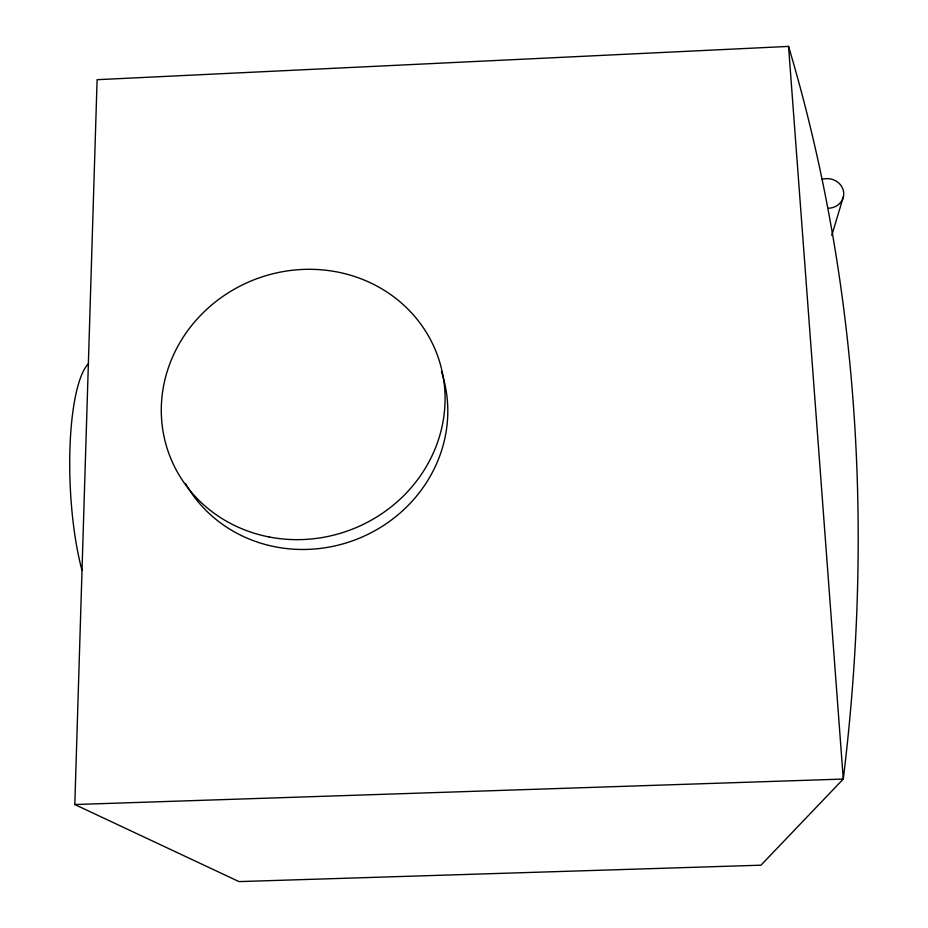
<?xml version="1.0" encoding="UTF-8"?>
<svg xmlns="http://www.w3.org/2000/svg" width="928" height="928" viewBox="0 0 928 928"><rect width="100%" height="100%" fill="white"/><g stroke="black" fill="none" stroke-linecap="round" stroke-linejoin="round"><path stroke-width="1.39" d="M74.808 804.53L97.104 79.692L788.556 46.4A2183.34 1731.277 -45.9 0 1 843.274 779.056L760.972 865.186L239.018 881.6L74.808 804.53L843.274 779.056L788.556 46.4M831.778 235.387L843.448 196.527M441.426 371.629A140.256 131.73 -20.9 0 1 362.094 537.034A140.256 131.73 -20.9 0 1 185.449 483.407M81.989 570.372A125.767 30.833 87.3 0 1 88.554 363.544M822.162 179.324A16.263 14.79 6.8 0 1 843.401 190.785A16.263 14.79 6.8 0 1 828.646 208.232M269.213 536.987A142.982 134.026 -20.7 0 0 439.466 361.328A142.982 134.026 -20.7 0 0 200.854 315.079A142.982 134.026 -20.7 0 0 269.213 536.987"/></g></svg>
